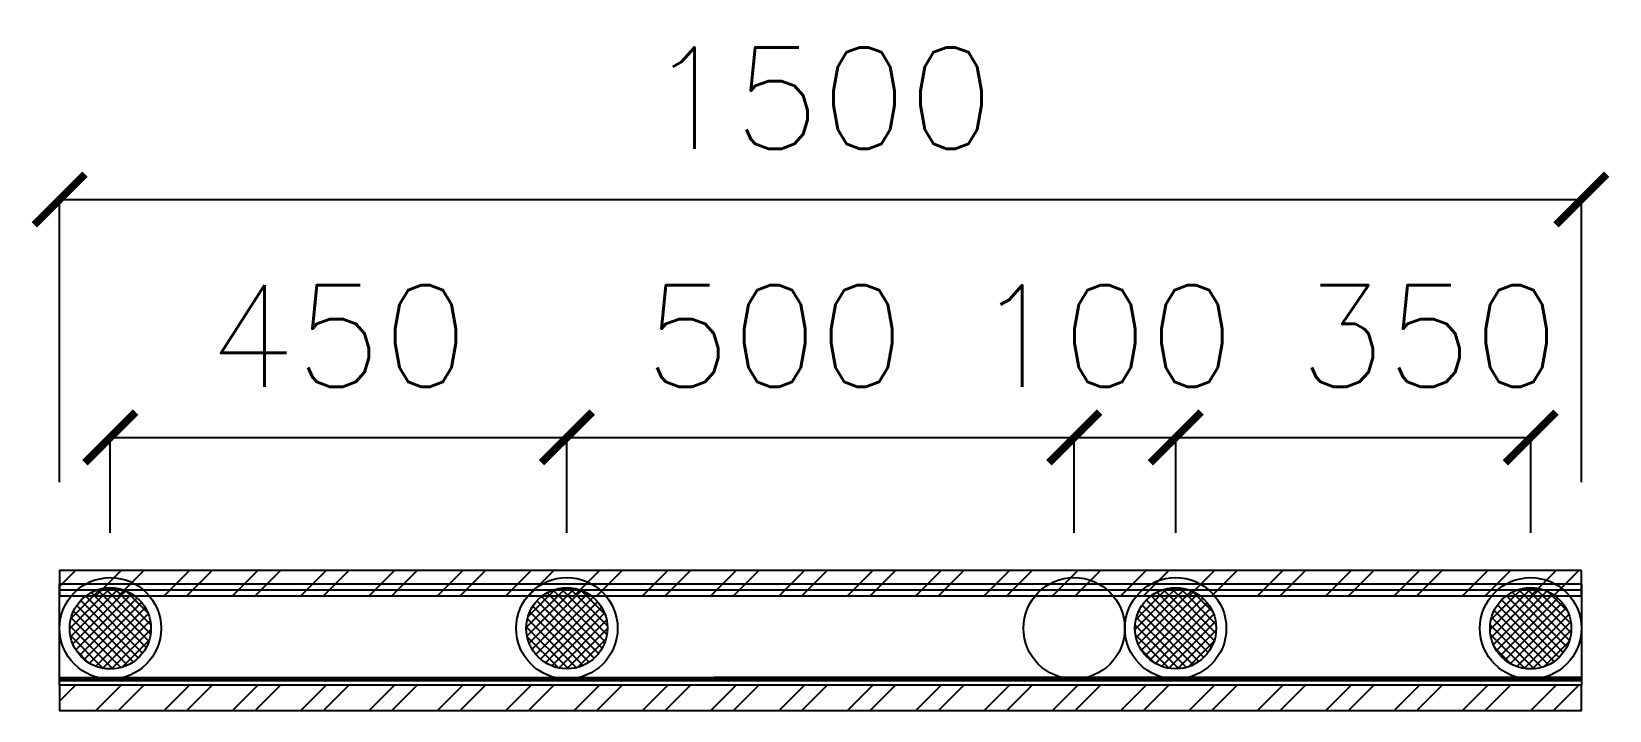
# Model space of a CAD drawing. Header units: inches. Extents: x 28 to 1584, y 12 to 682.
import ezdxf

# ---------------------------------------------------------------- set-up
doc = ezdxf.new("R2010")
doc.units = ezdxf.units.IN
doc.header["$MEASUREMENT"] = 0
doc.layers.get('Defpoints').update_dxf_attribs({"color": 36, "true_color": 0x703800})
for name, color, linetype in [('0-S1', 1, 'Continuous'), ('A-BAMBOO POLE', 2, 'Continuous'), ('A-DIMENSIONS', 30, 'Continuous'), ('A-Hatch', 8, 'Continuous'), ('AR-Bamboo Stud', 2, 'Continuous'), ('AR-Flatbar', 143, 'Continuous'), ('AR-FURNITURES', 9, 'Continuous'), ('AR-Panels', 4, 'Continuous'), ('AR-Timber Plate', 3, 'Continuous')]:
    doc.layers.add(name, color=color, linetype=linetype)
doc.layers.add('VP', color=7, linetype='Continuous', plot=False)
doc.styles.add('LEROY', font='simplex.shx')
doc.dimstyles.new('DIM100', dxfattribs={"dimscale": 0, "dimtxt": 220, "dimasz": 180, "dimexe": 220, "dimexo": 250, "dimgap": 1, "dimtad": 1, "dimtoh": 1, "dimlfac": 0.001, "dimzin": 1, "dimdsep": 46, "dimtxsty": 'LEROY', "dimblk1": 'ORIGIN', "dimblk2": 'ORIGIN', "dimsah": 1, "dimcen": 0.18, "dimclrd": 30, "dimclre": 30, "dimclrt": 7, "dimazin": 0, "dimtfac": 1, "dimtix": 1, "dimtmove": 1, "dimatfit": 3, "dimfxl": 1, "dimtvp": 1, "dimtolj": 2, "dimtzin": 0, "dimarcsym": 0})

# ---------------------------------------------------------------- blocks, each defined once
blk = doc.blocks.new('bps1')
at = {"layer": 'AR-FURNITURES'}
h = blk.add_hatch(dxfattribs=at)
h.set_pattern_fill('ANSI37', color=256, scale=2)
h.set_pattern_definition([(45, (0, 0), (-4.490128, 4.490128), []), (135, (0, 0), (-4.490128, -4.490128), [])])
edge = h.paths.add_edge_path()
edge.add_ellipse((30825.3, -11129.5), major_axis=(-28.3, 28.3), ratio=1, start_angle=0, end_angle=360, ccw=False)
at = {"layer": 'A-BAMBOO POLE', "linetype": 'Continuous'}
blk.add_circle((30825.3, -11129.5), 50, dxfattribs=at)
at = {"layer": 'AR-FURNITURES', "linetype": 'Continuous', "extrusion": (0, 0, -1)}
blk.add_ellipse((30825.3, -11129.5), major_axis=(-28.3, 28.3), ratio=1, start_param=2.356935, end_param=8.64012, dxfattribs=at)
blk = doc.blocks.new('bpns1')
at = {"layer": 'A-BAMBOO POLE', "linetype": 'Continuous'}
blk.add_circle((31425.3, -11129.1), 50, dxfattribs=at)
blk = doc.blocks.new('sp10 plan')
at = {"layer": 'AR-Timber Plate'}
blk.add_lwpolyline([(163588.4, -229163.7), (163676.4, -229163.7), (163676.4, -230663.7), (163588.4, -230663.7)], close=True, dxfattribs=at)
at = {"layer": 'VP'}
blk.add_lwpolyline([(163582.4, -229163.7), (163682.4, -229163.7), (163682.4, -230663.7), (163582.4, -230663.7)], close=True, dxfattribs=at)
at = {"layer": 'AR-Bamboo Stud'}
for name, p in [('bps1', (132801.1, -218084.2)), ('bpns1', (132201, -218534.6)), ('bps1', (132801.1, -219484.2))]:
    blk.add_blockref(name, p, dxfattribs=at)
at = {"layer": 'AR-Bamboo Stud', "rotation": 90}
for p in [(152496.8, -260389), (152496.8, -260989)]:
    blk.add_blockref('bps1', p, dxfattribs=at)
blk = doc.blocks.new('_ArchTick')
at = {"color": 0, "linetype": 'ByBlock', "const_width": 0.15}
blk.add_lwpolyline([(-0.5, -0.5), (0.5, 0.5)], dxfattribs=at)
blk = doc.blocks.new('*D12')
at = {"layer": 'A-DIMENSIONS', "color": 30, "transparency": 16777216}
for p, q in [((105.9, 187.2), (105.9, 281.4)), ((105.9, 281.4), (556, 281.4)), ((556, 187.2), (556, 281.4))]:
    blk.add_line(p, q, dxfattribs=at)
at = {"layer": 'Defpoints', "color": 0, "transparency": 16777216}
for p in [(556, 281.4), (105.9, 87.2), (556, 87.2)]:
    blk.add_point(p, dxfattribs=at)
at = {"layer": 'A-DIMENSIONS', "color": 30, "transparency": 16777216, "xscale": 50, "yscale": 50, "zscale": 50, "rotation": 180}
blk.add_blockref('_ArchTick', (105.9, 281.4), dxfattribs=at)
at = {"layer": 'A-DIMENSIONS', "color": 30, "transparency": 16777216, "xscale": 50, "yscale": 50, "zscale": 50}
blk.add_blockref('_ArchTick', (556, 281.4), dxfattribs=at)
at = {"layer": 'A-DIMENSIONS', "color": 3, "transparency": 16777216, "insert": (330.9, 381.4), "char_height": 100, "attachment_point": 5, "style": 'LEROY'}
blk.add_mtext('\\A2;450', dxfattribs=at)
blk = doc.blocks.new('*D13')
at = {"layer": 'A-DIMENSIONS', "color": 30, "transparency": 16777216}
for p, q in [((56, 237.2), (56, 516)), ((56, 516), (1556, 516)), ((1556, 237.2), (1556, 516))]:
    blk.add_line(p, q, dxfattribs=at)
at = {"layer": 'Defpoints', "color": 0, "transparency": 16777216}
for p in [(1556, 516), (56, 137.2), (1556, 137.2)]:
    blk.add_point(p, dxfattribs=at)
at = {"layer": 'A-DIMENSIONS', "color": 30, "transparency": 16777216, "xscale": 50, "yscale": 50, "zscale": 50, "rotation": 180}
blk.add_blockref('_ArchTick', (56, 516), dxfattribs=at)
at = {"layer": 'A-DIMENSIONS', "color": 30, "transparency": 16777216, "xscale": 50, "yscale": 50, "zscale": 50}
blk.add_blockref('_ArchTick', (1556, 516), dxfattribs=at)
at = {"layer": 'A-DIMENSIONS', "color": 3, "transparency": 16777216, "insert": (806, 616), "char_height": 100, "attachment_point": 5, "style": 'LEROY'}
blk.add_mtext('\\A2;1500', dxfattribs=at)
blk = doc.blocks.new('*D14')
at = {"layer": 'A-DIMENSIONS', "color": 30, "transparency": 16777216}
for p, q in [((556, 187.2), (556, 281.4)), ((556, 281.4), (1056.1, 281.4)), ((1056.1, 187.2), (1056.1, 281.4))]:
    blk.add_line(p, q, dxfattribs=at)
at = {"layer": 'Defpoints', "color": 0, "transparency": 16777216}
for p in [(1056.1, 281.4), (556, 87.2), (1056.1, 87.2)]:
    blk.add_point(p, dxfattribs=at)
at = {"layer": 'A-DIMENSIONS', "color": 30, "transparency": 16777216, "xscale": 50, "yscale": 50, "zscale": 50, "rotation": 180}
blk.add_blockref('_ArchTick', (556, 281.4), dxfattribs=at)
at = {"layer": 'A-DIMENSIONS', "color": 30, "transparency": 16777216, "xscale": 50, "yscale": 50, "zscale": 50}
blk.add_blockref('_ArchTick', (1056.1, 281.4), dxfattribs=at)
at = {"layer": 'A-DIMENSIONS', "color": 3, "transparency": 16777216, "insert": (760.8, 381.4), "char_height": 100, "attachment_point": 5, "style": 'LEROY'}
blk.add_mtext('\\A2;500', dxfattribs=at)
blk = doc.blocks.new('*D15')
at = {"layer": 'A-DIMENSIONS', "color": 30, "transparency": 16777216}
for p, q in [((1156.1, 187.2), (1156.1, 281.4)), ((1156.1, 281.4), (1506, 281.4)), ((1506, 187.2), (1506, 281.4))]:
    blk.add_line(p, q, dxfattribs=at)
at = {"layer": 'Defpoints', "color": 0, "transparency": 16777216}
for p in [(1506, 281.4), (1156.1, 87.2), (1506, 87.2)]:
    blk.add_point(p, dxfattribs=at)
at = {"layer": 'A-DIMENSIONS', "color": 30, "transparency": 16777216, "xscale": 50, "yscale": 50, "zscale": 50, "rotation": 180}
blk.add_blockref('_ArchTick', (1156.1, 281.4), dxfattribs=at)
at = {"layer": 'A-DIMENSIONS', "color": 30, "transparency": 16777216, "xscale": 50, "yscale": 50, "zscale": 50}
blk.add_blockref('_ArchTick', (1506, 281.4), dxfattribs=at)
at = {"layer": 'A-DIMENSIONS', "color": 3, "transparency": 16777216, "insert": (1406, 381.4), "char_height": 100, "attachment_point": 5, "style": 'LEROY'}
blk.add_mtext('\\A2;350', dxfattribs=at)
blk = doc.blocks.new('*D16')
at = {"layer": 'A-DIMENSIONS', "color": 30, "transparency": 16777216}
for p, q in [((1056.1, 187.2), (1056.1, 281.4)), ((1056.1, 281.4), (1156.1, 281.4)), ((1156.1, 187.2), (1156.1, 281.4))]:
    blk.add_line(p, q, dxfattribs=at)
at = {"layer": 'Defpoints', "color": 0, "transparency": 16777216}
for p in [(1156.1, 281.4), (1056.1, 87.2), (1156.1, 87.2)]:
    blk.add_point(p, dxfattribs=at)
at = {"layer": 'A-DIMENSIONS', "color": 30, "transparency": 16777216, "xscale": 50, "yscale": 50, "zscale": 50, "rotation": 180}
blk.add_blockref('_ArchTick', (1056.1, 281.4), dxfattribs=at)
at = {"layer": 'A-DIMENSIONS', "color": 30, "transparency": 16777216, "xscale": 50, "yscale": 50, "zscale": 50}
blk.add_blockref('_ArchTick', (1156.1, 281.4), dxfattribs=at)
at = {"layer": 'A-DIMENSIONS', "color": 3, "transparency": 16777216, "insert": (1086.3, 381.4), "char_height": 100, "attachment_point": 5, "style": 'LEROY'}
blk.add_mtext('\\A2;100', dxfattribs=at)

msp = doc.modelspace()

# ---------------------------------------------------------------- hatches: boundary and pattern name
at = {"layer": 'A-Hatch'}
h = msp.add_hatch(dxfattribs=at)
h.set_pattern_fill('ANSI32', color=8, scale=5)
h.set_pattern_definition([(45, (-44953.563, -3768), (-33.67596, 33.67596), []), (45, (-44931.113, -3768), (-33.67596, 33.67596), [])])
h.paths.add_polyline_path([(1556, 150.2), (56, 150.2), (56, 125.2), (1556, 125.2)])
h = msp.add_hatch(dxfattribs=at)
h.set_pattern_fill('ANSI32', color=8, scale=5)
h.set_pattern_definition([(45, (-44953.563, -3881.004), (-33.67596, 33.67596), []), (45, (-44931.11, -3881.004), (-33.67596, 33.67596), [])])
h.paths.add_polyline_path([(1556, 37.2), (56, 37.2), (56, 12.2), (1556, 12.2)])

# ---------------------------------------------------------------- linework, layer by layer
at = {"layer": '0-S1', "elevation": -18333.7}
for points in [[(1556, 150.2), (56, 150.2), (56, 125.2), (1556, 125.2)], [(1556, 37.2), (56, 37.2), (56, 12.2), (1556, 12.2)]]:
    msp.add_lwpolyline(points, close=True, dxfattribs=at)
at = {"layer": 'AR-Flatbar', "const_width": 5, "elevation": -18333.7}
msp.add_lwpolyline([(56, 43.1), (1556, 43.2)], dxfattribs=at)

# ---------------------------------------------------------------- block references
at = {"layer": 'AR-Panels', "rotation": 270}
msp.add_blockref('sp10 plan', (230719.7, 163719.5, -18333.7), dxfattribs=at)

# ---------------------------------------------------------------- dimensions: what is measured, and where the dimension line sits
at = {"layer": 'A-DIMENSIONS'}
for base, p1, p2, picture, middle in [((1556, 516, -18333.7), (56, 137.2, -18333.7), (1556, 137.2, -18333.7), '*D13', (806, 616, -18333.7)), ((556, 281.4, -18333.7), (105.9, 87.2, -18333.7), (556, 87.2, -18333.7), '*D12', (330.9, 381.4, -18333.7))]:
    dim = msp.add_linear_dim(base=base, p1=p1, p2=p2, dimstyle='DIM100', override={"dimscale": 1, "dimtxt": 100, "dimasz": 50, "dimexe": 0, "dimexo": 100, "dimgap": 50, "dimdec": 0, "dimlfac": 1, "dimblk1": 'ArchTick', "dimblk2": 'ArchTick', "dimclrt": 3, "dimlwd": -1, "dimlwe": -1}, dxfattribs=at)
    dim.commit()
    dim.dimension.update_dxf_attribs({"geometry": picture, "text_midpoint": middle})
for base, p1, p2, picture, middle in [((1056.1, 281.4, -18333.7), (556, 87.2, -18333.7), (1056.1, 87.2, -18333.7), '*D14', (760.8, 281.4, -18333.7)), ((1156.1, 281.4, -18333.7), (1056.1, 87.2, -18333.7), (1156.1, 87.2, -18333.7), '*D16', (1086.3, 281.4, -18333.7)), ((1506, 281.4, -18333.7), (1156.1, 87.2, -18333.7), (1506, 87.2, -18333.7), '*D15', (1406, 281.4, -18333.7))]:
    dim = msp.add_linear_dim(base=base, p1=p1, p2=p2, dimstyle='DIM100', override={"dimscale": 1, "dimtxt": 100, "dimasz": 50, "dimexe": 0, "dimexo": 100, "dimgap": 50, "dimdec": 0, "dimlfac": 1, "dimblk1": 'ArchTick', "dimblk2": 'ArchTick', "dimclrt": 3, "dimlwd": -1, "dimlwe": -1}, dxfattribs=at)
    dim.commit()
    dim.dimension.update_dxf_attribs({"geometry": picture, "text_midpoint": middle, "dimtype": 160})

doc.saveas('drawing.dxf')
